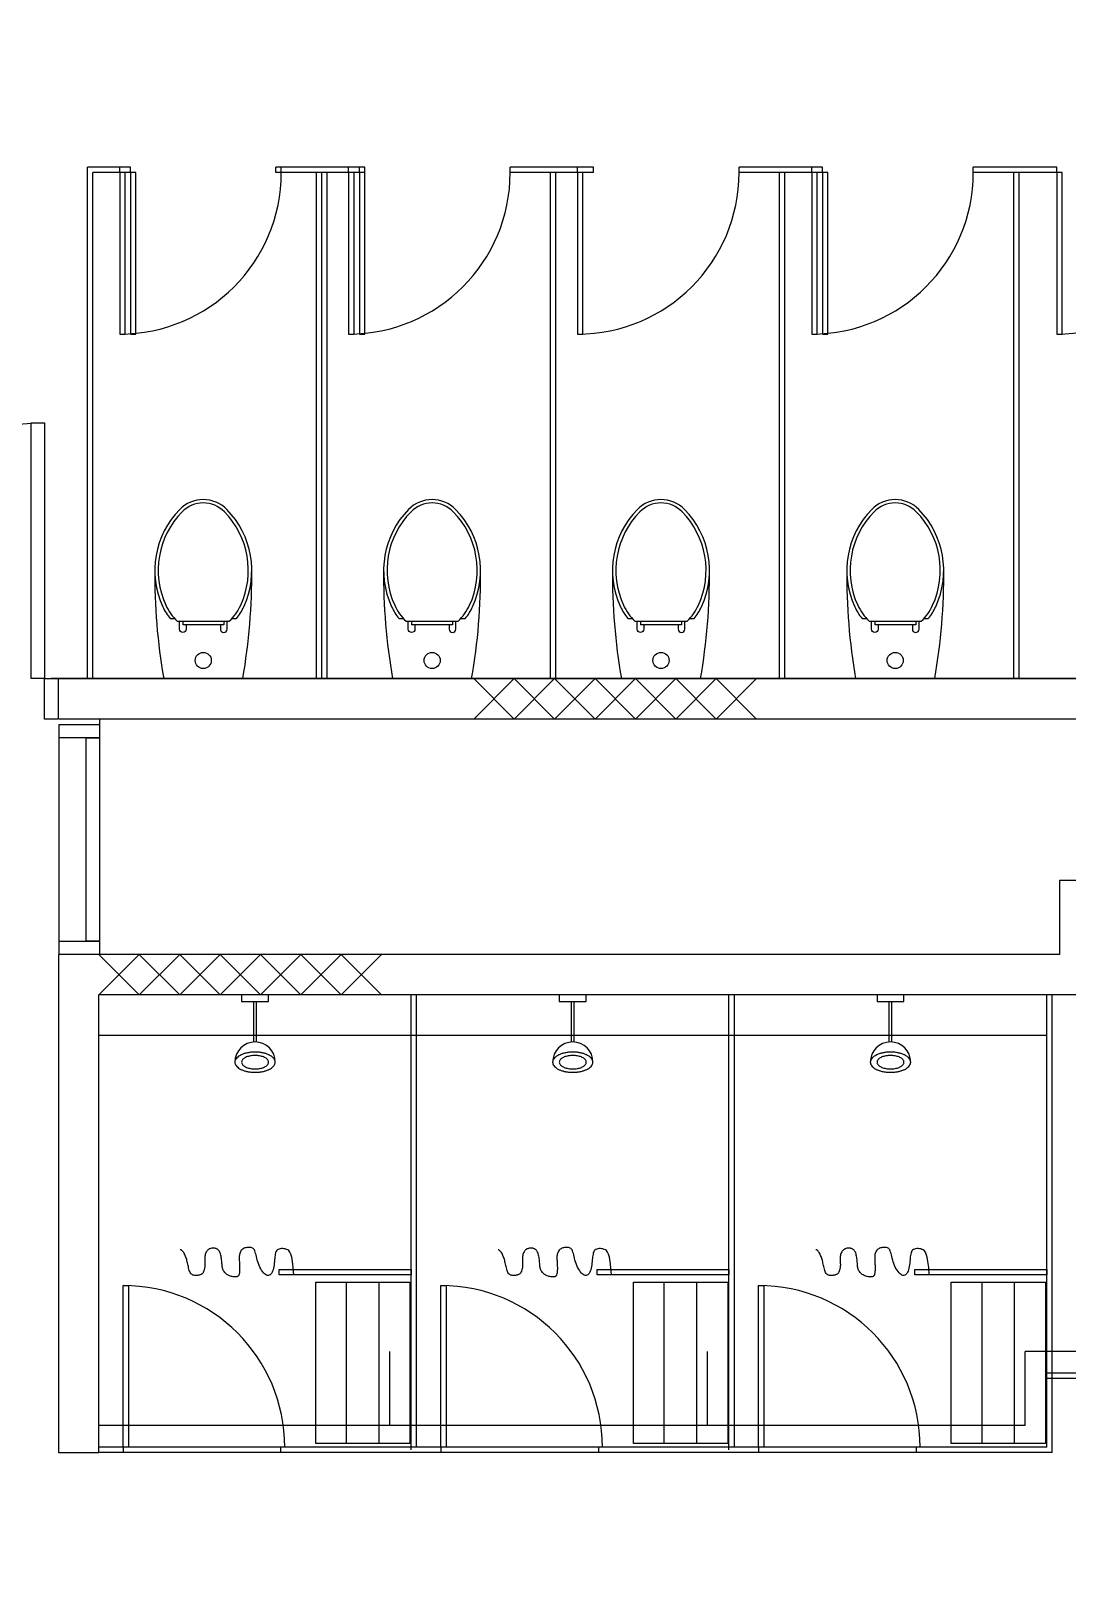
# Model space of a CAD drawing. Extents: x -163002 to 22103, y -103500 to 51643.
# Drawn here: x -72845 to -68996, y -68012 to -62293 of the extents above; entities that cross this region are included whole.
import ezdxf

# ---------------------------------------------------------------- set-up
doc = ezdxf.new("R2010")
doc.units = 0
doc.header["$LTSCALE"] = 1000
doc.header["$MEASUREMENT"] = 0
doc.layers.get('0').update_dxf_attribs({"linetype": 'CONTINUOUS'})
for name, color, linetype in [('s1113a$0$20', 1, 'CONTINUOUS'), ('s1113a$0$22', 14, 'CONTINUOUS'), ('s1113a$0$30', 7, 'CONTINUOUS'), ('s1113a$0$49', 7, 'CONTINUOUS'), ('s1113a$0$bc-dr', 7, 'CONTINUOUS'), ('s1113a$0$bc-wall-half', 3, 'CONTINUOUS'), ('s1113a$0$NEW-STAIR', 15, 'CONTINUOUS'), ('s1113a$0$PLUMB', 1, 'CONTINUOUS'), ('s1113a$0$sani02', 7, 'CONTINUOUS')]:
    doc.layers.add(name, color=color, linetype=linetype)

# ---------------------------------------------------------------- blocks, each defined once
blk = doc.blocks.new('s1113a$0$new block-LG102T-A')
at = {"layer": 's1113a$0$bc-wall-half'}
blk.add_lwpolyline([(-72742.3, -65724.9), (-72742.3, -67574.9), (-72592.3, -67574.9), (-72592.3, -65874.9)], dxfattribs=at)
blk = doc.blocks.new('s1113a$0$TP3')
at = {"layer": 's1113a$0$PLUMB'}
for p, q in [((213.7, 76), (199.3, 76)), ((199.3, -76), (199.3, 76)), ((213.7, -76), (199.3, -76))]:
    blk.add_line(p, q, dxfattribs=at)
for points in [[(406.3, 180.2, 0.045439), (0, 146.9), (0, -146.9, 0.045439), (406.3, -180.2, -0.205215)], [(223.1, -106), (223.1, -122.9, 0.064397), (267.1, -150.5, 0.312063), (628.7, -87.4, 0.200897), (665.3, 0, 0.200897), (628.7, 87.4, 0.312063), (267.1, 150.5, 0.064397), (223.1, 122.9), (223.1, 106)], [(199.3, 63.6), (183.6, 63.6, -1), (183.6, 88.4), (213.7, 88.4)], [(199.3, -63.6), (183.6, -63.6, 1), (183.6, -88.4), (213.7, -88.4)]]:
    blk.add_lwpolyline(points, format="xyb", dxfattribs=at)
blk.add_lwpolyline([(652.6, 0, 0.200897), (619.8, 78.4, 0.312063), (272.4, 139, 0.096006), (213.7, 96.8), (213.7, -96.8, 0.096006), (272.4, -139, 0.312063), (619.8, -78.4, 0.200897)], format="xyb", close=True, dxfattribs=at)
blk.add_circle((67.5, 0), 30, dxfattribs=at)
blk = doc.blocks.new('s1113a$0$D1050B')
at = {"layer": 's1113a$0$30', "color": 2, "linetype": 'Continuous'}
for points in [[(0.05, 0.15), (0.1, 0.15), (0.1, 1.1), (0.05, 1.1)], [(0, 0), (0.05, 0), (0.05, 0.15), (0, 0.15)], [(1, 0), (1.05, 0), (1.05, 0.15), (1, 0.15)]]:
    blk.add_lwpolyline(points, close=True, dxfattribs=at)
blk.add_arc((0.05, 0.150001), 0.950006, 0, 90, dxfattribs=at)
blk = doc.blocks.new('s1113a$0$SHWR')
at = {"layer": 's1113a$0$49', "color": 14, "linetype": 'Continuous'}
for p, q in [((-0.005, -0.175), (-0.005, -0.025)), ((0.005, -0.175), (0.005, -0.025))]:
    blk.add_line(p, q, dxfattribs=at)
blk.add_lwpolyline([(-0.05, 0), (-0.05, -0.025), (0.05, -0.025), (0.05, 0)], close=True, dxfattribs=at)
for points in [[(0.075, -0.25, 0.087445), (0.073739, -0.243262, 0.069281), (0.070477, -0.237175, 0.06008), (0.064548, -0.230897, 0.040836), (0.057453, -0.225896, 0.036504), (0.047752, -0.221076, 0.027544), (0.0375, -0.217524, 0.025803), (0.025372, -0.214708, 0.022453), (0.013024, -0.21307, 0.021977), (0, -0.212498, 0.021977), (-0.013024, -0.21307, 0.022453), (-0.025372, -0.214708, 0.025803), (-0.0375, -0.217524, 0.027544), (-0.047752, -0.221076, 0.036504), (-0.057453, -0.225896, 0.040836), (-0.064548, -0.230897, 0.06008), (-0.070477, -0.237175, 0.069281), (-0.073739, -0.243262, 0.087445), (-0.075, -0.25, 0.087445), (-0.073739, -0.256739, 0.069281), (-0.070477, -0.262826, 0.06008), (-0.064548, -0.269104, 0.040836), (-0.057453, -0.274105, 0.036504), (-0.047752, -0.278925, 0.027544), (-0.0375, -0.282476, 0.025803), (-0.025372, -0.285293, 0.022453), (-0.013024, -0.286931, 0.021977), (0, -0.287503, 0.021977), (0.013024, -0.286931, 0.022453), (0.025372, -0.285293, 0.025803), (0.0375, -0.282476, 0.027544), (0.047752, -0.278925, 0.036504), (0.057453, -0.274105, 0.040836), (0.064548, -0.269104, 0.06008), (0.070477, -0.262826, 0.069281), (0.073739, -0.256739, 0.087445), (0.075, -0.25)], [(0.05, -0.25, 0.087445), (0.049159, -0.245508, 0.069281), (0.046985, -0.24145, 0.06008), (0.043032, -0.237264, 0.040836), (0.038302, -0.233931, 0.036504), (0.031835, -0.230717, 0.027544), (0.025, -0.22835, 0.025803), (0.016915, -0.226472, 0.022453), (0.008682, -0.22538, 0.021977), (0, -0.224999, 0.021977), (-0.008682, -0.22538, 0.022453), (-0.016915, -0.226472, 0.025803), (-0.025, -0.22835, 0.027544), (-0.031835, -0.230717, 0.036504), (-0.038302, -0.233931, 0.040836), (-0.043032, -0.237264, 0.06008), (-0.046985, -0.24145, 0.069281), (-0.049159, -0.245508, 0.087445), (-0.05, -0.25, 0.087445), (-0.049159, -0.254493, 0.069281), (-0.046985, -0.258551, 0.06008), (-0.043032, -0.262736, 0.040836), (-0.038302, -0.26607, 0.036504), (-0.031835, -0.269284, 0.027544), (-0.025, -0.271651, 0.025803), (-0.016915, -0.273529, 0.022453), (-0.008682, -0.274621, 0.021977), (0, -0.275002, 0.021977), (0.008682, -0.274621, 0.022453), (0.016915, -0.273529, 0.025803), (0.025, -0.271651, 0.027544), (0.031835, -0.269284, 0.036504), (0.038302, -0.26607, 0.040836), (0.043032, -0.262736, 0.06008), (0.046985, -0.258551, 0.069281), (0.049159, -0.254493, 0.087445), (0.05, -0.25)]]:
    blk.add_lwpolyline(points, format="xyb", close=True, dxfattribs=at)
blk.add_arc((0, -0.25), 0.075, 0, 180, dxfattribs=at)
blk = doc.blocks.new('s1113a')
blk.add_line((-72589.9, -64849.90417), (-72589.9, -64869.90417))
blk.add_line((-72589.9, -64849.90417), (-72589.9, -64869.90417))
at = {"layer": 's1113a$0$20', "color": 14, "linetype": 'Continuous'}
for p, q in [((-64443.4, -64699.9), (-72769.10615, -64699.9)), ((-64443.4, -64849.9), (-72739.9, -64849.9))]:
    blk.add_line(p, q, dxfattribs=at)
for points in [[(-72769.10615, -64699.9), (-68324.8, -64699.9), (-68324.8, -60824.9), (-71324.8, -60824.9)], [(-64202.3, -69499.3), (-64202.3, -65449.9), (-69024.7, -65449.9), (-69024.6766, -65724.9), (-72742.3, -65724.9)], [(-64352.3, -69999.9), (-64352.3, -65599.9), (-68874.68723, -65599.9), (-68874.66383, -65874.9), (-72592.3, -65874.9)]]:
    blk.add_lwpolyline(points, dxfattribs=at)
at = {"layer": 's1113a$0$22', "color": 14, "linetype": 'Continuous'}
for points in [[(-71199.8, -64849.9), (-71049.8, -64699.9), (-70899.8, -64849.9), (-70749.8, -64699.9), (-70599.8, -64849.9), (-70449.8, -64699.9), (-70299.8, -64849.9), (-70149.8, -64699.9)], [(-71199.8, -64699.9), (-71049.8, -64849.9), (-70899.8, -64699.9), (-70749.8, -64849.9), (-70599.8, -64699.9), (-70449.8, -64849.9), (-70299.8, -64699.9), (-70149.8, -64849.9)], [(-72592.31277, -65874.9), (-72442.31277, -65724.9), (-72292.31277, -65874.9), (-72142.31277, -65724.9), (-71992.31277, -65874.9), (-71842.31277, -65724.9), (-71692.31277, -65874.9), (-71542.31277, -65724.9)], [(-72592.31277, -65724.9), (-72442.31277, -65874.9), (-72292.31277, -65724.9), (-72142.31277, -65874.9), (-71992.31277, -65724.9), (-71842.31277, -65874.9), (-71692.31277, -65724.9), (-71542.31277, -65874.9)]]:
    blk.add_lwpolyline(points, dxfattribs=at)
at = {"layer": 's1113a$0$bc-dr', "color": 1, "linetype": 'Continuous'}
blk.add_line((-72739.90029, -65674.9), (-72739.9, -64919.90417), dxfattribs=at)
at = {"layer": 's1113a$0$bc-dr'}
blk.add_line((-72739.90029, -65674.9), (-72739.9, -64919.90417), dxfattribs=at)
at = {"layer": 's1113a$0$bc-dr', "color": 1, "linetype": 'Continuous'}
for points in [[(-72589.9, -64919.90417), (-72739.9, -64919.90417), (-72739.9, -64869.90417), (-72589.9, -64869.90417)], [(-72589.90029, -65674.9), (-72639.90029, -65674.9), (-72639.9, -64919.90417), (-72589.9, -64919.90417)], [(-72589.90029, -65724.9), (-72739.90029, -65724.9), (-72739.90029, -65674.9), (-72589.90029, -65674.9)]]:
    blk.add_lwpolyline(points, close=True, dxfattribs=at)
at = {"layer": 's1113a$0$bc-dr'}
for points in [[(-72589.9, -64919.90417), (-72739.9, -64919.90417), (-72739.9, -64869.90417), (-72589.9, -64869.90417)], [(-72589.90029, -65674.9), (-72639.90029, -65674.9), (-72639.9, -64919.90417), (-72589.9, -64919.90417)], [(-72589.90029, -65724.9), (-72739.90029, -65724.9), (-72739.90029, -65674.9), (-72589.90029, -65674.9)]]:
    blk.add_lwpolyline(points, close=True, dxfattribs=at)
at = {"layer": 's1113a$0$NEW-STAIR'}
blk.add_lwpolyline([(-72592.28723, -66024.9), (-69072.3, -66024.60043)], dxfattribs=at)
at = {"layer": 's1113a$0$sani02'}
for p, q in [((-72634.8, -64699.9), (-72634.8, -62799.9)), ((-72474.8, -62799.9), (-72634.8, -62799.9)), ((-72614.8, -64699.9), (-72614.8, -62819.9)), ((-72474.8, -62819.9), (-72614.8, -62819.9)), ((-72514.8, -62819.9), (-72514.8, -62799.9)), ((-72474.8, -62819.9), (-72474.8, -62799.9)), ((-71664.8, -62799.9), (-71934.8, -62799.9)), ((-71624.8, -62799.9), (-71934.8, -62799.9)), ((-71934.8, -62819.9), (-71934.8, -62799.9)), ((-71644.8, -62819.9), (-71934.8, -62819.9)), ((-71624.8, -62819.9), (-71934.8, -62819.9)), ((-71604.8, -62799.9), (-71914.8, -62799.9)), ((-71914.8, -62819.9), (-71914.8, -62799.9)), ((-71604.8, -62819.9), (-71914.8, -62819.9)), ((-71784.8, -64699.9), (-71784.8, -62819.9)), ((-71764.8, -64699.9), (-71764.8, -62819.9)), ((-71764.8, -64699.9), (-71764.8, -62819.9)), ((-71744.8, -64699.9), (-71744.8, -62819.9)), ((-71664.8, -62819.9), (-71664.8, -62799.9)), ((-71624.8, -62819.9), (-71624.8, -62799.9)), ((-71604.8, -62819.9), (-71604.8, -62799.9)), ((-70754.8, -62799.9), (-71064.8, -62799.9)), ((-71064.8, -62819.9), (-71064.8, -62799.9)), ((-70754.8, -62819.9), (-71064.8, -62819.9)), ((-70914.8, -64699.9), (-70914.8, -62819.9)), ((-70894.8, -64699.9), (-70894.8, -62819.9)), ((-70814.8, -62819.9), (-70814.8, -62799.9)), ((-70754.8, -62819.9), (-70754.8, -62799.9)), ((-69944.8, -62799.9), (-70214.8, -62799.9)), ((-69904.8, -62799.9), (-70214.8, -62799.9)), ((-70214.8, -62819.9), (-70214.8, -62799.9)), ((-69924.8, -62819.9), (-70214.8, -62819.9)), ((-69904.8, -62819.9), (-70214.8, -62819.9)), ((-70064.8, -64699.9), (-70064.8, -62819.9)), ((-70044.8, -64699.9), (-70044.8, -62819.9)), ((-69944.8, -62819.9), (-69944.8, -62799.9)), ((-69904.8, -62819.9), (-69904.8, -62799.9)), ((-69034.8, -62799.9), (-69344.8, -62799.9)), ((-69344.8, -62819.9), (-69344.8, -62799.9)), ((-69034.8, -62819.9), (-69344.8, -62819.9)), ((-69194.8, -64699.9), (-69194.8, -62819.9)), ((-69174.8, -64699.9), (-69174.8, -62819.9)), ((-69034.8, -62819.9), (-69034.8, -62799.9)), ((-71432.3, -67564.9), (-71432.3, -65874.9)), ((-71412.3, -67554.9), (-71412.3, -65874.9)), ((-70252.3, -67564.9), (-70252.3, -65874.9)), ((-70232.3, -67554.9), (-70232.3, -65874.9)), ((-69072.3, -67554.9), (-69072.3, -65874.9)), ((-69052.3, -67574.9), (-69052.3, -65874.9)), ((-71673.63638, -66941.65544), (-71673.63638, -67541.65544)), ((-71553.0882, -66941.65544), (-71553.0882, -67541.65544)), ((-70493.63638, -66941.65544), (-70493.63638, -67541.65544)), ((-70373.0882, -66941.65544), (-70373.0882, -67541.65544)), ((-69313.63638, -66941.65544), (-69313.63638, -67541.65544)), ((-69193.0882, -66941.65544), (-69193.0882, -67541.65544)), ((-71512.3, -67474.9), (-71512.3, -67199.9)), ((-70332.3, -67474.9), (-70332.3, -67199.9)), ((-64352.3, -67199.9), (-69152.3, -67199.9)), ((-69152.3, -67474.9), (-69152.3, -67199.9)), ((-64352.3, -67279.9), (-69072.3, -67279.9)), ((-64352.3, -67299.9), (-69072.3, -67299.9)), ((-69152.3, -67474.9), (-72592.3, -67474.9)), ((-69072.3, -67554.9), (-72592.3, -67554.9)), ((-69052.3, -67574.9), (-72592.3, -67574.9)), ((-72502.3, -67554.9), (-72502.3, -67574.9)), ((-71917.3, -67554.9), (-71917.3, -67574.9)), ((-71322.3, -67554.9), (-71322.3, -67574.9)), ((-70737.3, -67554.9), (-70737.3, -67574.9)), ((-70142.3, -67554.9), (-70142.3, -67574.9)), ((-69557.3, -67554.9), (-69557.3, -67574.9))]:
    blk.add_line(p, q, dxfattribs=at)
for points in [[(-72514.8, -62819.9), (-72514.8, -63419.9), (-72494.8, -63419.9), (-72494.8, -62819.9)], [(-72474.8, -62819.9), (-72474.8, -63419.9), (-72454.8, -63419.9), (-72454.8, -62819.9)], [(-71664.8, -62819.9), (-71664.8, -63419.9), (-71644.8, -63419.9), (-71644.8, -62819.9)], [(-71624.8, -62819.9), (-71624.8, -63419.9), (-71604.8, -63419.9), (-71604.8, -62819.9)], [(-70814.8, -62819.9), (-70814.8, -63419.9), (-70794.8, -63419.9), (-70794.8, -62819.9)], [(-69944.8, -62819.9), (-69944.8, -63419.9), (-69924.8, -63419.9), (-69924.8, -62819.9)], [(-69904.8, -62819.9), (-69904.8, -63419.9), (-69884.8, -63419.9), (-69884.8, -62819.9)], [(-69034.8, -62819.9), (-69034.8, -63419.9), (-69014.8, -63419.9), (-69014.8, -62819.9)], [(-71432.3, -66914.9), (-71922.3, -66914.9), (-71922.3, -66894.9), (-71432.3, -66894.9)], [(-70252.3, -66914.9), (-70742.3, -66914.9), (-70742.3, -66894.9), (-70252.3, -66894.9)], [(-69072.3, -66914.9), (-69562.3, -66914.9), (-69562.3, -66894.9), (-69072.3, -66894.9)], [(-72482.3, -67554.9), (-72502.3, -67554.9), (-72502.3, -66954.9), (-72482.3, -66954.9)], [(-71436.958, -67541.65544), (-71786.958, -67541.65544), (-71786.958, -66941.65544), (-71436.958, -66941.65544)], [(-71302.3, -67554.9), (-71322.3, -67554.9), (-71322.3, -66954.9), (-71302.3, -66954.9)], [(-70256.958, -67541.65544), (-70606.958, -67541.65544), (-70606.958, -66941.65544), (-70256.958, -66941.65544)], [(-70122.3, -67554.9), (-70142.3, -67554.9), (-70142.3, -66954.9), (-70122.3, -66954.9)], [(-69076.958, -67541.65544), (-69426.958, -67541.65544), (-69426.958, -66941.65544), (-69076.958, -66941.65544)]]:
    blk.add_lwpolyline(points, close=True, dxfattribs=at)
for points in [[(-71868.32166, -66915.0437), (-71870.50972, -66887.34132), (-71873.08891, -66865.83252), (-71876.03683, -66849.68564), (-71879.33108, -66838.06901), (-71882.94926, -66830.15097), (-71886.86898, -66825.09985), (-71891.06782, -66822.08399), (-71895.5234, -66820.27172), (-71900.19839, -66818.97543), (-71904.9957, -66818.08379), (-71909.80336, -66817.6295), (-71914.50935, -66817.64528), (-71919.00169, -66818.16386), (-71923.16836, -66819.21793), (-71926.89738, -66820.84022), (-71930.07674, -66823.06344), (-71932.62862, -66825.90683), (-71934.61188, -66829.33565), (-71936.11958, -66833.3017), (-71937.24476, -66837.75676), (-71938.08047, -66842.65262), (-71938.71974, -66847.94106), (-71939.25563, -66853.57388), (-71939.78117, -66859.50287), (-71940.37851, -66865.66775), (-71941.08612, -66871.96005), (-71941.93158, -66878.25923), (-71942.94245, -66884.44477), (-71944.1463, -66890.39614), (-71945.5707, -66895.99281), (-71947.24323, -66901.11424), (-71949.19145, -66905.6399), (-71951.43374, -66909.46475), (-71953.95172, -66912.54576), (-71956.71783, -66914.85538), (-71959.70449, -66916.36604), (-71962.88414, -66917.0502), (-71966.22921, -66916.88032), (-71969.71212, -66915.82883), (-71973.30531, -66913.8682), (-71976.97604, -66910.99268), (-71980.6709, -66907.28377), (-71984.33129, -66902.84478), (-71987.89864, -66897.77903), (-71991.31436, -66892.18984), (-71994.51986, -66886.1805), (-71997.45656, -66879.85433), (-72000.06588, -66873.31465), (-72002.31105, -66866.66592), (-72004.24262, -66860.01718), (-72005.93295, -66853.47864), (-72007.45443, -66847.1605), (-72008.87941, -66841.17296), (-72010.28026, -66835.62622), (-72011.72937, -66830.63049), (-72013.29909, -66826.29595), (-72015.04973, -66822.7024), (-72016.99336, -66819.80794), (-72019.12997, -66817.54024), (-72021.45958, -66815.82698), (-72023.98216, -66814.59585), (-72026.69773, -66813.77452), (-72029.60629, -66813.29068), (-72032.70784, -66813.07201), (-72035.99145, -66813.06053), (-72039.40258, -66813.25568), (-72042.87573, -66813.67123), (-72046.34544, -66814.32094), (-72049.74623, -66815.21861), (-72053.01261, -66816.378), (-72056.07912, -66817.81289), (-72058.88027, -66819.53705), (-72061.36379, -66821.55853), (-72063.53027, -66823.86239), (-72065.39349, -66826.42798), (-72066.96723, -66829.23463), (-72068.26527, -66832.26169), (-72069.30141, -66835.48848), (-72070.08942, -66838.89435), (-72070.6431, -66842.45863), (-72070.97967, -66846.16181), (-72071.13015, -66849.98897), (-72071.129, -66853.92633), (-72071.01069, -66857.96011), (-72070.80966, -66862.07654), (-72070.56039, -66866.26185), (-72070.29734, -66870.50225), (-72070.05496, -66874.78398), (-72069.86255, -66879.08694), (-72069.72873, -66883.36579), (-72069.65693, -66887.56887), (-72069.65061, -66891.64454), (-72069.71321, -66895.54113), (-72069.84818, -66899.20699), (-72070.05896, -66902.59046), (-72070.349, -66905.6399), (-72070.72002, -66908.31798), (-72071.16686, -66910.6448), (-72071.68261, -66912.65481), (-72072.2604, -66914.38242), (-72072.89333, -66915.86209), (-72073.57451, -66917.12825), (-72074.29705, -66918.21533), (-72075.05405, -66919.15777), (-72075.84668, -66919.98427), (-72076.70823, -66920.70058), (-72077.68006, -66921.30668), (-72078.80353, -66921.80258), (-72080.11998, -66922.18828), (-72081.67078, -66922.46379), (-72083.49726, -66922.62909), (-72085.64078, -66922.68419), (-72088.12604, -66922.62507), (-72090.91111, -66922.43164), (-72093.93741, -66922.07981), (-72097.14636, -66921.54545), (-72100.47936, -66920.80447), (-72103.87783, -66919.83275), (-72107.2832, -66918.6062), (-72110.63688, -66917.10071), (-72113.88487, -66915.30135), (-72116.99157, -66913.22993), (-72119.92597, -66910.91745), (-72122.65704, -66908.3949), (-72125.15378, -66905.69328), (-72127.38516, -66902.84358), (-72129.32018, -66899.87679), (-72130.92781, -66896.82391), (-72132.1914, -66893.70675), (-72133.15172, -66890.51038), (-72133.86393, -66887.2107), (-72134.38314, -66883.78361), (-72134.76451, -66880.20499), (-72135.06317, -66876.45074), (-72135.33426, -66872.49674), (-72135.63292, -66868.31891), (-72136.00623, -66863.91263), (-72136.46915, -66859.35139), (-72137.02856, -66854.72815), (-72137.69135, -66850.13591), (-72138.46442, -66845.66764), (-72139.35467, -66841.41633), (-72140.36898, -66837.47495), (-72141.51425, -66833.93649), (-72142.7922, -66830.8704), (-72144.18388, -66828.252), (-72145.66517, -66826.03307), (-72147.21193, -66824.16541), (-72148.80005, -66822.60079), (-72150.4054, -66821.29101), (-72152.00385, -66820.18786), (-72153.57129, -66819.24312), (-72155.09335, -66818.41662), (-72156.59473, -66817.70031), (-72158.10988, -66817.09421), (-72159.67329, -66816.59831), (-72161.3194, -66816.21261), (-72163.08268, -66815.93711), (-72164.99759, -66815.7718), (-72167.0986, -66815.7167), (-72169.4058, -66815.77754), (-72171.88187, -66815.98302), (-72174.47511, -66816.36757), (-72177.13382, -66816.96564), (-72179.80632, -66817.81166), (-72182.44091, -66818.94006), (-72184.9859, -66820.38529), (-72187.38958, -66822.18177), (-72189.60717, -66824.35248), (-72191.62143, -66826.87445), (-72193.42203, -66829.71325), (-72194.99862, -66832.83443), (-72196.34088, -66836.20357), (-72197.43846, -66839.78621), (-72198.28104, -66843.54793), (-72198.85826, -66847.45429), (-72199.17129, -66851.47028), (-72199.26721, -66855.55858), (-72199.20462, -66859.68132), (-72199.04209, -66863.80062), (-72198.8382, -66867.8786), (-72198.65155, -66871.87737), (-72198.54072, -66875.75905), (-72198.56428, -66879.48576), (-72198.76646, -66883.02536), (-72199.13405, -66886.36867), (-72199.63949, -66889.51224), (-72200.2552, -66892.45264), (-72200.95361, -66895.1864), (-72201.70716, -66897.7101), (-72202.48827, -66900.02028), (-72203.26939, -66902.11351), (-72204.03212, -66903.99035), (-72204.79485, -66905.66745), (-72205.58514, -66907.16548), (-72206.43058, -66908.5051), (-72207.35873, -66909.70697), (-72208.39716, -66910.79175), (-72209.57343, -66911.7801), (-72210.91513, -66912.6927), (-72212.44465, -66913.54561), (-72214.16372, -66914.33653), (-72216.06887, -66915.05858), (-72218.15668, -66915.70486), (-72220.42369, -66916.2685), (-72222.86644, -66916.74259), (-72225.48151, -66917.12026), (-72228.26543, -66917.39462), (-72231.20499, -66917.54844), (-72234.24793, -66917.52318), (-72237.33223, -66917.24997), (-72240.39584, -66916.65994), (-72243.37675, -66915.6842), (-72246.21293, -66914.25389), (-72248.84234, -66912.30013), (-72251.20295, -66909.75405), (-72253.25055, -66906.57661), (-72255.01212, -66902.84818), (-72256.53246, -66898.67895), (-72257.85638, -66894.17912), (-72259.02867, -66889.45889), (-72260.09412, -66884.62846), (-72261.09754, -66879.79803), (-72262.08372, -66875.07781), (-72263.09172, -66870.55531), (-72264.13762, -66866.22739), (-72265.23176, -66862.06821), (-72266.38449, -66858.05194), (-72267.60614, -66854.15277), (-72268.90705, -66850.34485), (-72270.29757, -66846.60236), (-72271.78804, -66842.89948), (-72273.39166, -66839.22988), (-72275.13313, -66835.66531), (-72277.04002, -66832.29704), (-72279.13988, -66829.21631), (-72281.46029, -66826.51439), (-72284.0288, -66824.28254), (-72286.87298, -66822.61201), (-72290.02039, -66821.59406)], [(-70688.32166, -66915.0437), (-70690.50972, -66887.34132), (-70693.08891, -66865.83252), (-70696.03683, -66849.68564), (-70699.33108, -66838.06901), (-70702.94926, -66830.15097), (-70706.86898, -66825.09985), (-70711.06782, -66822.08399), (-70715.5234, -66820.27172), (-70720.19838, -66818.97543), (-70724.9957, -66818.08379), (-70729.80336, -66817.6295), (-70734.50935, -66817.64528), (-70739.00169, -66818.16386), (-70743.16836, -66819.21793), (-70746.89738, -66820.84022), (-70750.07674, -66823.06344), (-70752.62862, -66825.90683), (-70754.61188, -66829.33565), (-70756.11958, -66833.3017), (-70757.24476, -66837.75676), (-70758.08047, -66842.65262), (-70758.71974, -66847.94106), (-70759.25563, -66853.57388), (-70759.78117, -66859.50287), (-70760.37851, -66865.66775), (-70761.08612, -66871.96005), (-70761.93158, -66878.25923), (-70762.94245, -66884.44477), (-70764.1463, -66890.39614), (-70765.5707, -66895.99281), (-70767.24323, -66901.11424), (-70769.19145, -66905.6399), (-70771.43374, -66909.46475), (-70773.95172, -66912.54576), (-70776.71783, -66914.85538), (-70779.70449, -66916.36604), (-70782.88414, -66917.0502), (-70786.22921, -66916.88032), (-70789.71212, -66915.82883), (-70793.30531, -66913.8682), (-70796.97604, -66910.99268), (-70800.6709, -66907.28377), (-70804.33129, -66902.84478), (-70807.89864, -66897.77903), (-70811.31436, -66892.18984), (-70814.51986, -66886.1805), (-70817.45656, -66879.85433), (-70820.06588, -66873.31465), (-70822.31105, -66866.66592), (-70824.24262, -66860.01718), (-70825.93295, -66853.47864), (-70827.45443, -66847.1605), (-70828.87941, -66841.17296), (-70830.28026, -66835.62622), (-70831.72937, -66830.63049), (-70833.29909, -66826.29595), (-70835.04973, -66822.7024), (-70836.99336, -66819.80794), (-70839.12997, -66817.54024), (-70841.45958, -66815.82698), (-70843.98216, -66814.59585), (-70846.69773, -66813.77452), (-70849.60629, -66813.29068), (-70852.70784, -66813.07201), (-70855.99145, -66813.06053), (-70859.40258, -66813.25568), (-70862.87573, -66813.67123), (-70866.34544, -66814.32094), (-70869.74623, -66815.21861), (-70873.01261, -66816.378), (-70876.07912, -66817.81289), (-70878.88027, -66819.53705), (-70881.36379, -66821.55853), (-70883.53027, -66823.86239), (-70885.39349, -66826.42798), (-70886.96722, -66829.23463), (-70888.26527, -66832.26169), (-70889.30141, -66835.48848), (-70890.08942, -66838.89435), (-70890.6431, -66842.45863), (-70890.97967, -66846.16181), (-70891.13015, -66849.98897), (-70891.129, -66853.92633), (-70891.01069, -66857.96011), (-70890.80966, -66862.07654), (-70890.56039, -66866.26185), (-70890.29734, -66870.50225), (-70890.05496, -66874.78398), (-70889.86255, -66879.08694), (-70889.72873, -66883.36579), (-70889.65693, -66887.56887), (-70889.65061, -66891.64454), (-70889.71321, -66895.54113), (-70889.84818, -66899.20699), (-70890.05896, -66902.59046), (-70890.349, -66905.6399), (-70890.72002, -66908.31798), (-70891.16686, -66910.6448), (-70891.68261, -66912.65481), (-70892.2604, -66914.38242), (-70892.89333, -66915.86209), (-70893.57451, -66917.12825), (-70894.29705, -66918.21533), (-70895.05405, -66919.15777), (-70895.84668, -66919.98427), (-70896.70823, -66920.70058), (-70897.68006, -66921.30668), (-70898.80353, -66921.80258), (-70900.11998, -66922.18828), (-70901.67078, -66922.46379), (-70903.49726, -66922.62909), (-70905.64078, -66922.68419), (-70908.12604, -66922.62507), (-70910.91111, -66922.43164), (-70913.93741, -66922.07981), (-70917.14635, -66921.54545), (-70920.47936, -66920.80447), (-70923.87783, -66919.83275), (-70927.2832, -66918.6062), (-70930.63688, -66917.10071), (-70933.88487, -66915.30135), (-70936.99157, -66913.22993), (-70939.92597, -66910.91745), (-70942.65704, -66908.3949), (-70945.15378, -66905.69328), (-70947.38516, -66902.84358), (-70949.32018, -66899.87679), (-70950.92781, -66896.82391), (-70952.19139, -66893.70675), (-70953.15172, -66890.51038), (-70953.86393, -66887.2107), (-70954.38314, -66883.78361), (-70954.76451, -66880.20499), (-70955.06317, -66876.45074), (-70955.33426, -66872.49674), (-70955.63292, -66868.31891), (-70956.00623, -66863.91263), (-70956.46915, -66859.35139), (-70957.02856, -66854.72815), (-70957.69135, -66850.13591), (-70958.46442, -66845.66764), (-70959.35467, -66841.41633), (-70960.36898, -66837.47495), (-70961.51425, -66833.93649), (-70962.7922, -66830.8704), (-70964.18388, -66828.252), (-70965.66517, -66826.03307), (-70967.21193, -66824.16541), (-70968.80005, -66822.60079), (-70970.4054, -66821.29101), (-70972.00385, -66820.18786), (-70973.57129, -66819.24312), (-70975.09335, -66818.41662), (-70976.59473, -66817.70031), (-70978.10988, -66817.09421), (-70979.67329, -66816.59831), (-70981.3194, -66816.21261), (-70983.08268, -66815.93711), (-70984.99759, -66815.7718), (-70987.0986, -66815.7167), (-70989.4058, -66815.77754), (-70991.88187, -66815.98302), (-70994.47511, -66816.36757), (-70997.13382, -66816.96564), (-70999.80632, -66817.81166), (-71002.44091, -66818.94006), (-71004.9859, -66820.38529), (-71007.38958, -66822.18177), (-71009.60717, -66824.35248), (-71011.62143, -66826.87445), (-71013.42203, -66829.71325), (-71014.99862, -66832.83443), (-71016.34088, -66836.20357), (-71017.43846, -66839.78621), (-71018.28104, -66843.54793), (-71018.85826, -66847.45429), (-71019.17129, -66851.47028), (-71019.26721, -66855.55858), (-71019.20462, -66859.68132), (-71019.04209, -66863.80062), (-71018.8382, -66867.8786), (-71018.65155, -66871.87737), (-71018.54072, -66875.75905), (-71018.56428, -66879.48576), (-71018.76646, -66883.02536), (-71019.13405, -66886.36867), (-71019.63949, -66889.51224), (-71020.2552, -66892.45264), (-71020.95361, -66895.1864), (-71021.70716, -66897.7101), (-71022.48827, -66900.02028), (-71023.26939, -66902.11351), (-71024.03212, -66903.99035), (-71024.79485, -66905.66745), (-71025.58514, -66907.16548), (-71026.43058, -66908.5051), (-71027.35873, -66909.70697), (-71028.39716, -66910.79175), (-71029.57343, -66911.7801), (-71030.91513, -66912.6927), (-71032.44465, -66913.54561), (-71034.16372, -66914.33653), (-71036.06887, -66915.05858), (-71038.15668, -66915.70486), (-71040.42369, -66916.2685), (-71042.86644, -66916.74259), (-71045.48151, -66917.12026), (-71048.26543, -66917.39462), (-71051.20499, -66917.54844), (-71054.24793, -66917.52318), (-71057.33223, -66917.24997), (-71060.39584, -66916.65994), (-71063.37675, -66915.6842), (-71066.21293, -66914.25389), (-71068.84234, -66912.30013), (-71071.20295, -66909.75405), (-71073.25055, -66906.57661), (-71075.01212, -66902.84818), (-71076.53246, -66898.67895), (-71077.85638, -66894.17912), (-71079.02867, -66889.45889), (-71080.09412, -66884.62846), (-71081.09754, -66879.79803), (-71082.08372, -66875.07781), (-71083.09172, -66870.55531), (-71084.13762, -66866.22739), (-71085.23176, -66862.06821), (-71086.38449, -66858.05194), (-71087.60614, -66854.15277), (-71088.90705, -66850.34485), (-71090.29757, -66846.60236), (-71091.78804, -66842.89948), (-71093.39166, -66839.22988), (-71095.13313, -66835.66531), (-71097.04002, -66832.29704), (-71099.13988, -66829.21631), (-71101.46029, -66826.51439), (-71104.0288, -66824.28254), (-71106.87298, -66822.61201), (-71110.02039, -66821.59406)], [(-69508.32166, -66915.0437), (-69510.50972, -66887.34132), (-69513.08891, -66865.83252), (-69516.03683, -66849.68564), (-69519.33108, -66838.06901), (-69522.94926, -66830.15097), (-69526.86898, -66825.09985), (-69531.06782, -66822.08399), (-69535.5234, -66820.27172), (-69540.19838, -66818.97543), (-69544.9957, -66818.08379), (-69549.80336, -66817.6295), (-69554.50935, -66817.64528), (-69559.00169, -66818.16386), (-69563.16836, -66819.21793), (-69566.89738, -66820.84022), (-69570.07674, -66823.06344), (-69572.62862, -66825.90683), (-69574.61188, -66829.33565), (-69576.11958, -66833.3017), (-69577.24476, -66837.75676), (-69578.08047, -66842.65262), (-69578.71974, -66847.94106), (-69579.25563, -66853.57388), (-69579.78117, -66859.50287), (-69580.37851, -66865.66775), (-69581.08612, -66871.96005), (-69581.93158, -66878.25923), (-69582.94245, -66884.44477), (-69584.1463, -66890.39614), (-69585.5707, -66895.99281), (-69587.24323, -66901.11424), (-69589.19145, -66905.6399), (-69591.43374, -66909.46475), (-69593.95172, -66912.54576), (-69596.71783, -66914.85538), (-69599.70449, -66916.36604), (-69602.88414, -66917.0502), (-69606.22921, -66916.88032), (-69609.71212, -66915.82883), (-69613.30531, -66913.8682), (-69616.97604, -66910.99268), (-69620.6709, -66907.28377), (-69624.33129, -66902.84478), (-69627.89864, -66897.77903), (-69631.31436, -66892.18984), (-69634.51986, -66886.1805), (-69637.45656, -66879.85433), (-69640.06588, -66873.31465), (-69642.31105, -66866.66592), (-69644.24262, -66860.01718), (-69645.93295, -66853.47864), (-69647.45443, -66847.1605), (-69648.87941, -66841.17296), (-69650.28026, -66835.62622), (-69651.72937, -66830.63049), (-69653.29909, -66826.29595), (-69655.04973, -66822.7024), (-69656.99336, -66819.80794), (-69659.12997, -66817.54024), (-69661.45958, -66815.82698), (-69663.98216, -66814.59585), (-69666.69773, -66813.77452), (-69669.60629, -66813.29068), (-69672.70784, -66813.07201), (-69675.99145, -66813.06053), (-69679.40258, -66813.25568), (-69682.87573, -66813.67123), (-69686.34544, -66814.32094), (-69689.74623, -66815.21861), (-69693.01261, -66816.378), (-69696.07912, -66817.81289), (-69698.88027, -66819.53705), (-69701.36379, -66821.55853), (-69703.53027, -66823.86239), (-69705.39349, -66826.42798), (-69706.96722, -66829.23463), (-69708.26527, -66832.26169), (-69709.30141, -66835.48848), (-69710.08942, -66838.89435), (-69710.6431, -66842.45863), (-69710.97967, -66846.16181), (-69711.13015, -66849.98897), (-69711.129, -66853.92633), (-69711.01069, -66857.96011), (-69710.80966, -66862.07654), (-69710.56039, -66866.26185), (-69710.29734, -66870.50225), (-69710.05496, -66874.78398), (-69709.86255, -66879.08694), (-69709.72873, -66883.36579), (-69709.65693, -66887.56887), (-69709.65061, -66891.64454), (-69709.71321, -66895.54113), (-69709.84818, -66899.20699), (-69710.05896, -66902.59046), (-69710.349, -66905.6399), (-69710.72002, -66908.31798), (-69711.16686, -66910.6448), (-69711.68261, -66912.65481), (-69712.2604, -66914.38242), (-69712.89333, -66915.86209), (-69713.57451, -66917.12825), (-69714.29705, -66918.21533), (-69715.05405, -66919.15777), (-69715.84668, -66919.98427), (-69716.70823, -66920.70058), (-69717.68006, -66921.30668), (-69718.80353, -66921.80258), (-69720.11998, -66922.18828), (-69721.67078, -66922.46379), (-69723.49726, -66922.62909), (-69725.64078, -66922.68419), (-69728.12604, -66922.62507), (-69730.91111, -66922.43164), (-69733.93741, -66922.07981), (-69737.14635, -66921.54545), (-69740.47936, -66920.80447), (-69743.87783, -66919.83275), (-69747.2832, -66918.6062), (-69750.63688, -66917.10071), (-69753.88487, -66915.30135), (-69756.99157, -66913.22993), (-69759.92597, -66910.91745), (-69762.65704, -66908.3949), (-69765.15378, -66905.69328), (-69767.38516, -66902.84358), (-69769.32018, -66899.87679), (-69770.92781, -66896.82391), (-69772.19139, -66893.70675), (-69773.15172, -66890.51038), (-69773.86393, -66887.2107), (-69774.38314, -66883.78361), (-69774.76451, -66880.20499), (-69775.06317, -66876.45074), (-69775.33426, -66872.49674), (-69775.63292, -66868.31891), (-69776.00623, -66863.91263), (-69776.46915, -66859.35139), (-69777.02856, -66854.72815), (-69777.69135, -66850.13591), (-69778.46442, -66845.66764), (-69779.35467, -66841.41633), (-69780.36898, -66837.47495), (-69781.51425, -66833.93649), (-69782.7922, -66830.8704), (-69784.18388, -66828.252), (-69785.66517, -66826.03307), (-69787.21193, -66824.16541), (-69788.80005, -66822.60079), (-69790.4054, -66821.29101), (-69792.00385, -66820.18786), (-69793.57129, -66819.24312), (-69795.09335, -66818.41662), (-69796.59473, -66817.70031), (-69798.10988, -66817.09421), (-69799.67329, -66816.59831), (-69801.3194, -66816.21261), (-69803.08268, -66815.93711), (-69804.99759, -66815.7718), (-69807.0986, -66815.7167), (-69809.4058, -66815.77754), (-69811.88187, -66815.98302), (-69814.47511, -66816.36757), (-69817.13382, -66816.96564), (-69819.80632, -66817.81166), (-69822.44091, -66818.94006), (-69824.9859, -66820.38529), (-69827.38958, -66822.18177), (-69829.60717, -66824.35248), (-69831.62143, -66826.87445), (-69833.42203, -66829.71325), (-69834.99862, -66832.83443), (-69836.34088, -66836.20357), (-69837.43846, -66839.78621), (-69838.28104, -66843.54793), (-69838.85826, -66847.45429), (-69839.17129, -66851.47028), (-69839.26721, -66855.55858), (-69839.20462, -66859.68132), (-69839.04209, -66863.80062), (-69838.8382, -66867.8786), (-69838.65155, -66871.87737), (-69838.54072, -66875.75905), (-69838.56428, -66879.48576), (-69838.76646, -66883.02536), (-69839.13405, -66886.36867), (-69839.63949, -66889.51224), (-69840.2552, -66892.45264), (-69840.95361, -66895.1864), (-69841.70716, -66897.7101), (-69842.48827, -66900.02028), (-69843.26939, -66902.11351), (-69844.03212, -66903.99035), (-69844.79485, -66905.66745), (-69845.58514, -66907.16548), (-69846.43058, -66908.5051), (-69847.35873, -66909.70697), (-69848.39716, -66910.79175), (-69849.57343, -66911.7801), (-69850.91513, -66912.6927), (-69852.44465, -66913.54561), (-69854.16372, -66914.33653), (-69856.06887, -66915.05858), (-69858.15668, -66915.70486), (-69860.42369, -66916.2685), (-69862.86644, -66916.74259), (-69865.48151, -66917.12026), (-69868.26543, -66917.39462), (-69871.20499, -66917.54844), (-69874.24793, -66917.52318), (-69877.33223, -66917.24997), (-69880.39584, -66916.65994), (-69883.37675, -66915.6842), (-69886.21293, -66914.25389), (-69888.84234, -66912.30013), (-69891.20295, -66909.75405), (-69893.25055, -66906.57661), (-69895.01212, -66902.84818), (-69896.53246, -66898.67895), (-69897.85638, -66894.17912), (-69899.02867, -66889.45889), (-69900.09412, -66884.62846), (-69901.09754, -66879.79803), (-69902.08372, -66875.07781), (-69903.09172, -66870.55531), (-69904.13762, -66866.22739), (-69905.23176, -66862.06821), (-69906.38449, -66858.05194), (-69907.60614, -66854.15277), (-69908.90705, -66850.34485), (-69910.29757, -66846.60236), (-69911.78804, -66842.89948), (-69913.39166, -66839.22988), (-69915.13313, -66835.66531), (-69917.04002, -66832.29704), (-69919.13988, -66829.21631), (-69921.46029, -66826.51439), (-69924.0288, -66824.28254), (-69926.87298, -66822.61201), (-69930.02039, -66821.59406)]]:
    blk.add_lwpolyline(points, dxfattribs=at)
for centre, start, end in [((-72514.8, -62819.9), 270, 0), ((-71664.8, -62819.9), 270, 0), ((-70814.8, -62819.9), 270, 0), ((-69944.8, -62819.9), 270, 0), ((-69034.8, -62819.9), 270, 0), ((-72502.3, -67554.9), 0, 90), ((-71322.3, -67554.9), 0, 90), ((-70142.3, -67554.9), 0, 90)]:
    blk.add_arc(centre, 600, start, end, dxfattribs=at)
blk.add_blockref('s1113a$0$new block-LG102T-A', (0, 0))
at = {"layer": 's1113a$0$bc-dr', "xscale": -999.994000000006, "yscale": 999.994000000006, "zscale": 1000}
blk.add_blockref('s1113a$0$D1050B', (-72744.1063, -64849.90417), dxfattribs=at)
at = {"layer": 's1113a$0$sani02', "rotation": 90}
for p in [(-72204.8, -64699.9), (-71354.8, -64699.9), (-70504.8, -64699.9), (-69634.8, -64699.9)]:
    blk.add_blockref('s1113a$0$TP3', p, dxfattribs=at)
at = {"layer": 's1113a$0$sani02', "xscale": 999.9980000000069, "yscale": 999.9980000000069, "zscale": 1000}
for p in [(-72012.3, -65874.9), (-70832.3, -65874.9), (-69652.3, -65874.9)]:
    blk.add_blockref('s1113a$0$SHWR', p, dxfattribs=at)

msp = doc.modelspace()

# ---------------------------------------------------------------- block references
msp.add_blockref('s1113a', (0, 0))

doc.saveas('drawing.dxf')
